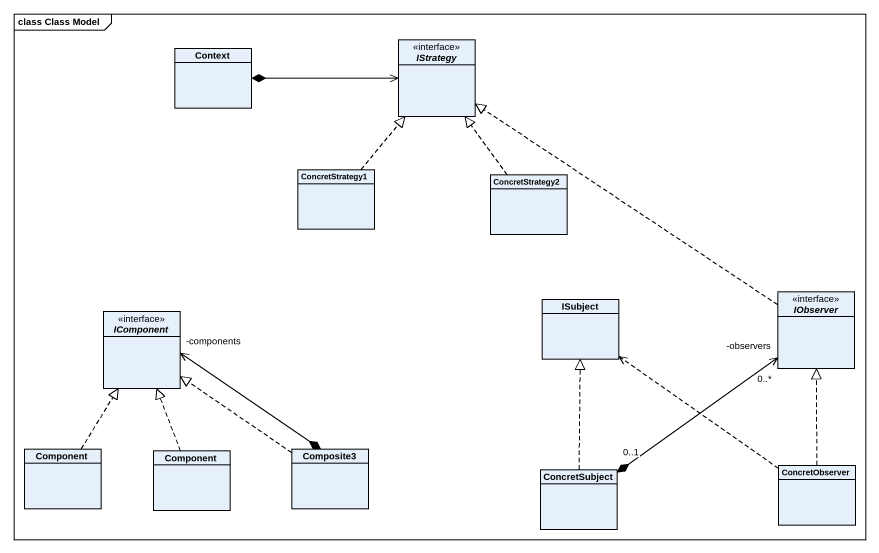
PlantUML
@startuml
mainframe class Class Model
hide circle
hide empty members
interface IStrategy <<interface>>
class Context
class ConcretStrategy1
class ConcretStrategy2
interface IComponent <<interface>>
class ISubject
interface IObserver <<interface>>
class "Component" as Component_
class "Component" as Component__2
class Composite3
class ConcretSubject
class ConcretObserver
IStrategy <-left-* Context
ConcretStrategy1 .up.|> IStrategy
ConcretStrategy2 .up.|> IStrategy
IComponent "-components" <--* Composite3
IObserver .up.|> IStrategy
IObserver "-observers\n0..*" <--* "0..1" ConcretSubject
Component_ .up.|> IComponent
Component__2 .up.|> IComponent
Composite3 .up.|> IComponent
ConcretSubject .up.|> ISubject
ConcretObserver .up.> ISubject
ConcretObserver .up.|> IObserver
@enduml
